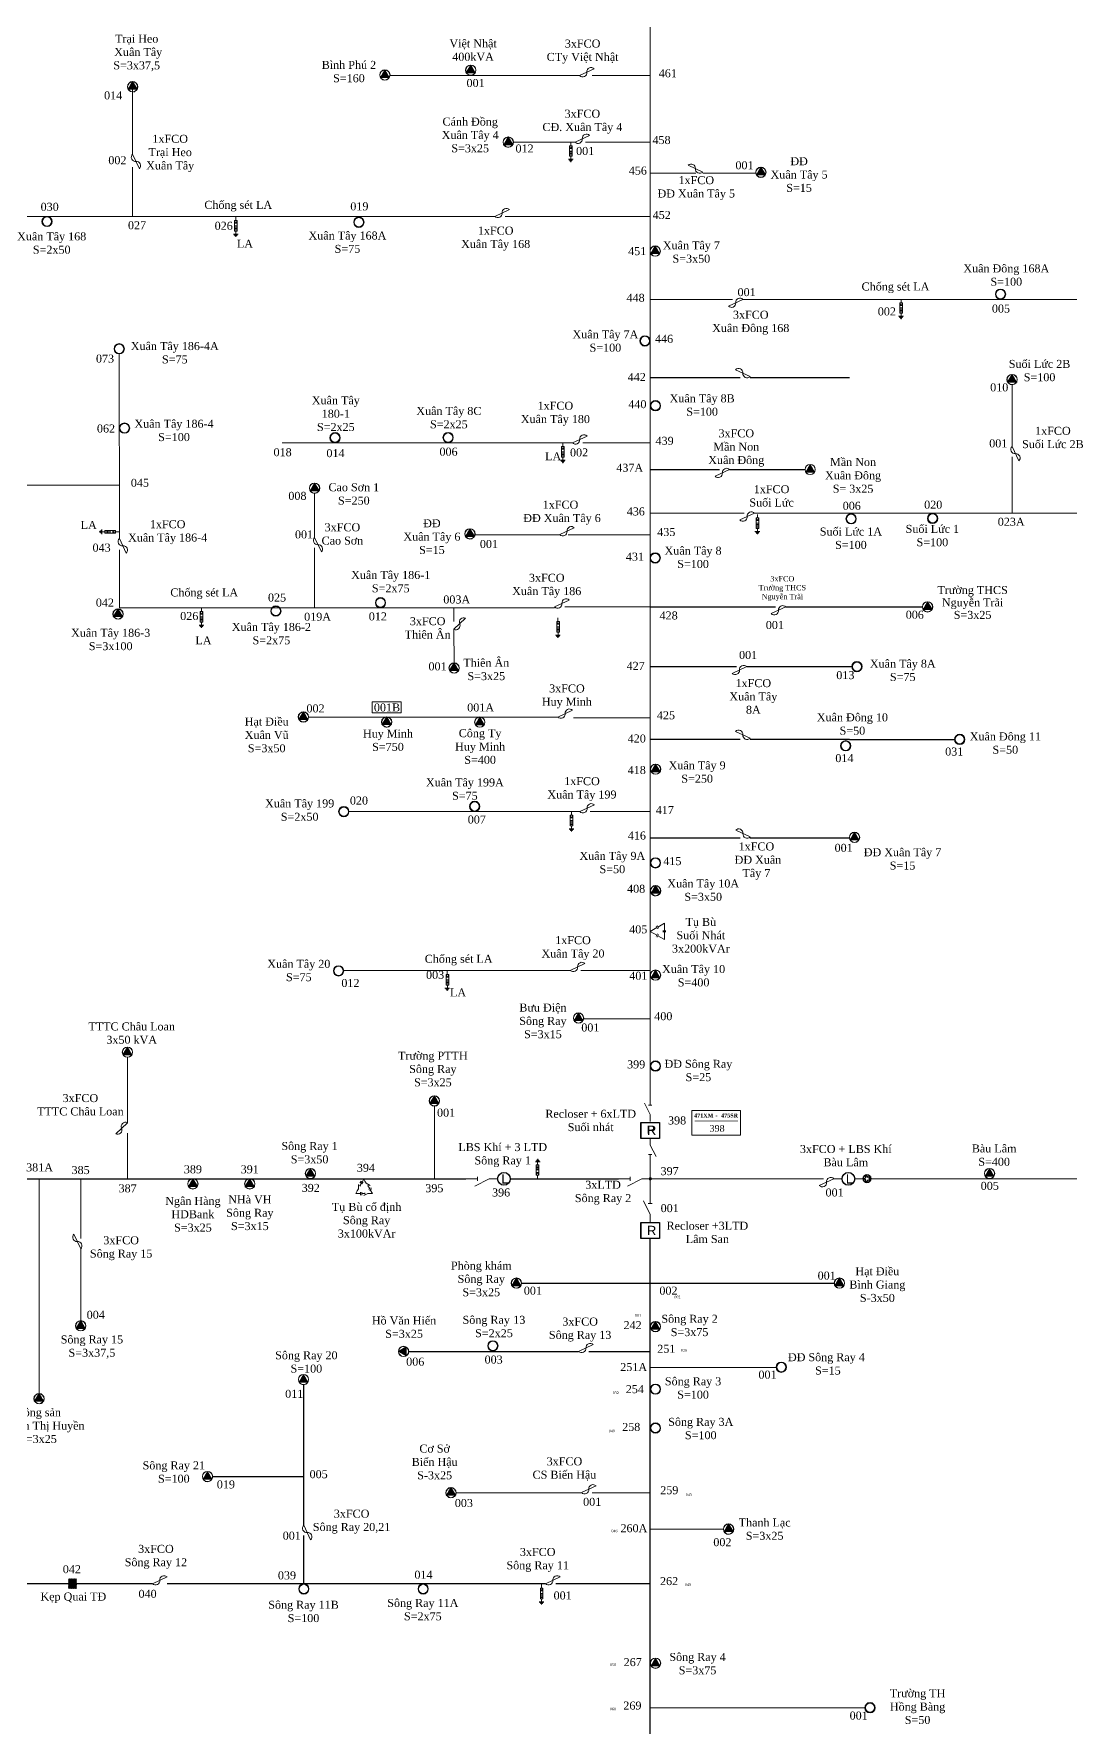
# Model space of a CAD drawing. Header units: inches. Extents: x 4393 to 9189, y -189 to 2360.
# Drawn here: x 8278.1 to 8375.3, y 613.2 to 771.9 of the extents above; entities that cross this region are included whole.
import ezdxf
from ezdxf.enums import TextEntityAlignment as Align

# ---------------------------------------------------------------- set-up
doc = ezdxf.new("R2010")
doc.units = ezdxf.units.IN
doc.header["$MEASUREMENT"] = 0
for name, color, linetype, lineweight in [('Day 22kV', 1, 'Continuous', 25), ('Khung', 7, 'Continuous', 20), ('TBA', 5, 'Continuous', 18), ('Text', 7, 'Continuous', 15), ('Thiet bi', 3, 'Continuous', 18)]:
    doc.layers.add(name, color=color, linetype=linetype, lineweight=lineweight)
doc.layers.add('TEXT477TANPHU', color=7, linetype='Continuous')
doc.styles.get("Standard").update_dxf_attribs({"font": 'arial.ttf'})
doc.styles.add('TimeNRoman', font='times.ttf')
doc.styles.add('TimeNRoman-B', font='timesbd.ttf')

# ---------------------------------------------------------------- blocks, each defined once
blk = doc.blocks.new('TBA 1P')
h = blk.add_hatch(color=4)
h.set_gradient(color1=(0, 0, 255), one_color=1, tint=1, name='SPHERICAL')
h.paths.add_polyline_path([(0.8, 0.8, 1), (-0.8, 0.8, 1)])
h.paths.add_polyline_path([(-0.77, 0.8, -1), (0.77, 0.8, -1)], flags=16)
at = {"color": 0}
for radius in [0.8, 0.769, 0.759, 0.759, 0.748, 0.737, 0.726, 0.715]:
    blk.add_circle((0, 0.8), radius, dxfattribs=at)
blk = doc.blocks.new('FCO')
at = {"color": 0}
blk.add_lwpolyline([(0, 0, 0.707499), (1.13, 0.53, -0.707499), (2.26, 1.05, -5.301682)], format="xyb", dxfattribs=at)
blk.add_lwpolyline([(0, 0), (2.26, 1.05)], dxfattribs=at)
blk = doc.blocks.new('TBA 3P')
h = blk.add_hatch(color=4)
h.set_gradient(color1=(0, 0, 255), one_color=1, tint=1, name='INVSPHERICAL')
h.paths.add_polyline_path([(-0.01, 1.58), (0, 1.6, 0.414214), (-0.8, 0.8, 0.131652), (-0.69, 0.4), (-0.68, 0.42, -0.12747), (-0.78, 0.8, -0.409402)])
h = blk.add_hatch(color=4)
h.set_gradient(color1=(0, 0, 255), one_color=1, tint=1, name='INVSPHERICAL')
h.paths.add_polyline_path([(0.8, 0.8, 1), (-0.8, 0.8, 1)])
h.paths.add_polyline_path([(-0.78, 0.8, -1), (0.78, 0.8, -1)], flags=16)
h = blk.add_hatch()
h.set_pattern_fill('AR-HBONE', color=4, scale=0.25, style=0)
h.paths.add_polyline_path([(0.69, 0.4), (0.67, 0.4, -0.566432), (-0.67, 0.4), (-0.69, 0.4, 0.57735)])
h = blk.add_hatch(color=4)
h.set_gradient(color1=(0, 0, 255), one_color=1, tint=1, name='SPHERICAL')
h.paths.add_polyline_path([(0, 1.6), (0.01, 1.58, -0.409402), (0.78, 0.8, -0.12747), (0.68, 0.42), (0.69, 0.4, 0.131652), (0.8, 0.8, 0.414214)])
at = {"color": 0}
blk.add_lwpolyline([(0, 1.6, 0, 1.39, 0), (0, 0.4, 0, 0, 0)], format="xyseb", dxfattribs=at)
blk.add_lwpolyline([(-0.69, 0.4), (0.69, 0.4), (0, 1.6)], close=True, dxfattribs=at)
for radius in [0.8, 0.778]:
    blk.add_circle((0, 0.8), radius, dxfattribs=at)
blk = doc.blocks.new('TU BU')
at = {"color": 0}
for points in [[(0.59, -1.02), (0, 0), (-0.59, -1.02)], [(-0.68, -1.18), (-1.27, -2.19), (-0.09, -2.19)], [(-0.48, -1.29), (-0.88, -1.06)], [(-0.39, -1.13), (-0.78, -0.9)], [(-0.09, -2.42), (-0.09, -1.96)], [(0.09, -2.19), (1.27, -2.19), (0.68, -1.18)], [(0.09, -2.42), (0.09, -1.96)], [(0.41, -1.13), (0.8, -0.9)], [(0.5, -1.29), (0.9, -1.06)]]:
    blk.add_lwpolyline(points, dxfattribs=at)
blk = doc.blocks.new('LA')
at = {"color": 0}
for p, q in [((0.33, -2.28), (0.53, -2.69)), ((0.33, -2.28), (0.74, -2.28)), ((0.33, -3.92), (0.33, -2.28)), ((0.52, -1.72), (0.52, -2.28)), ((0.53, -2.69), (0.74, -2.28)), ((0.74, -2.28), (0.74, -3.92)), ((0.88, -4.39), (0.14, -4.39)), ((0.22, -4.48), (0.8, -4.48)), ((0.3, -4.58), (0.72, -4.58)), ((0.33, -2.69), (0.74, -2.69)), ((0.33, -3.1), (0.74, -3.1)), ((0.33, -3.3), (0.74, -3.3)), ((0.33, -3.51), (0.74, -3.51)), ((0.33, -3.71), (0.74, -3.71)), ((0.74, -3.92), (0.33, -3.92)), ((0.38, -4.67), (0.64, -4.67)), ((0.46, -4.77), (0.56, -4.77)), ((0.53, -3.92), (0.53, -4.39))]:
    blk.add_line(p, q, dxfattribs=at)
blk = doc.blocks.new('ALTD')
at = {"color": 0}
for points in [[(3.38, 1.08), (1.27, 0), (0, 0)], [(2.99, 0.31), (2.99, -0.31)], [(2.99, 0), (4.73, 0)]]:
    blk.add_lwpolyline(points, dxfattribs=at)
blk = doc.blocks.new('tu bu ung dong')
for p, q in [((6281.75, 2707.62), (6280.69, 2706.94)), ((6286.94, 2703.5), (6288.39, 2702.74))]:
    blk.add_line(p, q)
at = {"color": 0}
for points in [[(6286.65, 2709.86), (6285.82, 2711.28)], [(6288.38, 2710.48), (6288.39, 2711.61), (6286.32, 2710.42)], [(6280.69, 2706.94), (6282.22, 2706.06)], [(6282.57, 2706.66), (6281.74, 2705.23)], [(6283.15, 2706.32), (6282.32, 2704.9)], [(6286.07, 2709.52), (6285.24, 2710.95)], [(6289.21, 2705.89), (6287.57, 2705.89)], [(6289.21, 2705.22), (6287.57, 2705.22)], [(6288.39, 2702.74), (6288.39, 2705.22)]]:
    blk.add_lwpolyline(points, dxfattribs=at)
at = {"layer": 'Thiet bi', "zscale": 3.6}
for p, rotation in [((6281.75, 2707.62), 32.47119229083351), ((6286.94, 2703.5), 152.4711922908307), ((6288.38, 2710.48), 270)]:
    blk.add_blockref('ALTD', p, dxfattribs=dict(at, rotation=rotation))
blk = doc.blocks.new('ngoi sao')
at = {"layer": 'Day 22kV', "color": 1}
for p, q in [((7789, 2470), (7803.5, 2474.7)), ((7803.5, 2465.3), (7789, 2470)), ((7803.5, 2474.7), (7803.5, 2490)), ((7803.5, 2490), (7812.5, 2477.6)), ((7803.5, 2450), (7803.5, 2465.3)), ((7812.5, 2462.4), (7803.5, 2450)), ((7812.5, 2477.6), (7827, 2482.3)), ((7827, 2457.7), (7812.5, 2462.4)), ((7827, 2482.3), (7818, 2470)), ((7818, 2470), (7827, 2457.7))]:
    blk.add_line(p, q, dxfattribs=at)
blk = doc.blocks.new('báo sự cố')
at = {"layer": 'Day 22kV', "color": 1, "xscale": 0.1313280000002237, "yscale": 0.1313280000002237, "zscale": 0.1313280000002237}
blk.add_blockref('ngoi sao', (6759.6, 2134.3, 3), dxfattribs=at)
at = {"layer": 'TBA', "xscale": 3.449999999999818, "yscale": 3.449999999999818, "zscale": 3.449999999999818, "rotation": 90}
blk.add_blockref('TBA 1P', (7788, 2458.8), dxfattribs=at)
blk = doc.blocks.new('Re')
at = {"layer": 'Day 22kV', "color": 0}
blk.add_lwpolyline([(1873.29, 178.55), (1883.26, 178.55), (1883.26, 170.06), (1873.29, 170.06)], close=True, dxfattribs=at)
at = {"layer": 'TEXT477TANPHU', "color": 7, "true_color": 0xffffff, "insert": (1876.47, 176.87), "char_height": 5, "attachment_point": 1}
blk.add_mtext_dynamic_manual_height_columns('R', width=1.1505, gutter_width=1, heights=[0], dxfattribs=at)
blk = doc.blocks.new('LBS khí')
blk.add_circle((1.09, -1.12), 3.4)
at = {"layer": 'TEXT477TANPHU', "color": 7, "true_color": 0xffffff, "insert": (-0.34, 1.36), "char_height": 5, "attachment_point": 1}
blk.add_mtext_dynamic_manual_height_columns('L', width=1.1505, gutter_width=1, heights=[0], dxfattribs=at)
blk = doc.blocks.new('398')
at = {"layer": 'Khung', "color": 2, "ltscale": 20, "const_width": 0.102}
blk.add_lwpolyline([(8.65, 2.67), (0.53, 2.67)], dxfattribs=at)
at = {"layer": 'Text', "color": 4}
blk.add_lwpolyline([(0, 4.66), (9.13, 4.66), (9.13, 0), (0, 0)], close=True, dxfattribs=at)
at = {"layer": 'Text', "color": 6, "ltscale": 1.5, "style": 'TimeNRoman-B'}
blk.add_text('471XM', height=0.75, dxfattribs=at).set_placement((2.24, 3.34), align=Align.CENTER)
at = {"layer": 'Text', "color": 1, "ltscale": 1.5, "style": 'TimeNRoman-B'}
blk.add_text('-', height=0.75, dxfattribs=at).set_placement((4.63, 3.34), align=Align.CENTER)
at = {"layer": 'Text', "color": 7, "ltscale": 1.5, "style": 'TimeNRoman-B'}
blk.add_text('475SR', height=0.75, dxfattribs=at).set_placement((7.08, 3.34), align=Align.CENTER)
at = {"layer": 'Text', "color": 3, "ltscale": 1.5, "style": 'TimeNRoman'}
blk.add_text('398', height=1.25, dxfattribs=at).set_placement((4.74, 0.68), align=Align.CENTER)

msp = doc.modelspace()

# ---------------------------------------------------------------- hatches: boundary and pattern name
at = {"layer": 'Text', "lineweight": 15}
h = msp.add_hatch(dxfattribs=at)
h.set_pattern_fill('ANSI38', color=4, scale=0.5, style=0)
h.set_pattern_definition([(45, (8138.42397, -261.16416), (-0.044194174, 0.044194174), []), (135, (8138.42397, -261.16416), (-0.1325825215, 0.044194174), [0.15625, -0.09375])])
h.paths.add_polyline_path([(8282.13, 627.14), (8281.4, 627.14), (8281.4, 626.23), (8282.13, 626.23)])

# ---------------------------------------------------------------- linework, layer by layer
at = {"color": 6, "lineweight": 15}
msp.add_line((8353.16, 664.62), (8353.92, 664.62), dxfattribs=at)
at = {"lineweight": 15}
for p, q in [((8335.96, 620.06), (8335.96, 620.06)), ((8335.94, 615.91), (8335.94, 615.91))]:
    msp.add_line(p, q, dxfattribs=at)
msp.add_circle((8354.52, 664.62), 0.594, dxfattribs=at)
at = {"layer": 'Day 22kV', "lineweight": 15}
for p, q in [((8329.36, 768.02), (8311.54, 768.02)), ((8335.92, 768.02), (8330.5, 768.02)), ((8335.92, 768.02), (8335.92, 765.17)), ((8287.4, 760.65), (8287.4, 766.72)), ((8287.4, 754.81), (8287.4, 759.41))]:
    msp.add_line(p, q, dxfattribs=at)
at = {"layer": 'Day 22kV', "color": 6, "lineweight": 15}
for p, q in [((8355.9, 664.62, 0.42), (8355.11, 664.62, 0.42)), ((8335.94, 631.8), (8342.8, 631.8))]:
    msp.add_line(p, q, dxfattribs=at)
at = {"layer": 'Day 22kV', "lineweight": 15}
for points in [[(8335.93, 788.16), (8335.92, 760.04)], [(8335.92, 765.17), (8335.93, 672.39)], [(8328.88, 761.77), (8323.11, 761.77)], [(8329.85, 761.77), (8335.91, 761.77)], [(8340.2, 758.86), (8335.92, 758.86)], [(8345.84, 758.86), (8340.85, 758.86)], [(8321.36, 754.81), (8270.7, 754.81), (8270.7, 754.81)], [(8322.33, 754.81), (8335.92, 754.81)], [(8335.92, 747.04), (8343.66, 747.04)], [(8344.63, 747.04), (8414.17, 747.04)], [(8286.16, 724.62), (8286.14, 741.92)], [(8369.86, 733.26), (8369.86, 739.04)], [(8328.64, 733.59), (8301.41, 733.59)], [(8329.6, 733.59), (8335.92, 733.59)], [(8369.86, 727), (8369.86, 732.29)], [(8286.16, 729.64), (8275.24, 729.64)], [(8304.46, 724.73), (8304.46, 728.86)], [(8335.94, 727), (8344.73, 727)], [(8345.7, 727), (8385.85, 727)], [(8326.97, 718.13), (8286.16, 718.13), (8286.16, 723.57)], [(8304.46, 718.13), (8304.46, 723.76)], [(8319.5, 724.98), (8327.41, 724.98)], [(8328.25, 724.98), (8335.92, 724.98)], [(8317.53, 718.13), (8317.53, 716.86)], [(8327.93, 718.22), (8335.92, 718.22)], [(8317.53, 716.13), (8317.54, 712.97)], [(8303.89, 707.9), (8327.27, 707.9)], [(8328.75, 707.81), (8335.93, 707.81)], [(8307.69, 699.03), (8329.33, 699.03)], [(8330.29, 699.03), (8335.94, 699.03)], [(8307.22, 684.16), (8328.44, 684.16)], [(8329.41, 684.16), (8335.93, 684.16)], [(8329.68, 679.61), (8335.93, 679.61)]]:
    msp.add_lwpolyline(points, dxfattribs=at)
at = {"layer": 'Day 22kV', "lineweight": 30}
for points in [[(8344.36, 739.69), (8335.93, 739.69)], [(8354.61, 739.69), (8345.3, 739.69)], [(8335.92, 731.09), (8342.42, 731.09)], [(8343.38, 731.09), (8350.44, 731.09)], [(8335.92, 718.22), (8347.68, 718.22)], [(8348.64, 718.22), (8361.46, 718.22)], [(8335.93, 712.62), (8344.02, 712.62)], [(8344.98, 712.62), (8354.84, 712.62)], [(8344.36, 705.8), (8335.93, 705.8)], [(8354.61, 705.8), (8345.3, 705.8)], [(8354.61, 705.8), (8364.47, 705.8)], [(8344.36, 696.54), (8335.93, 696.54)], [(8354.61, 696.54), (8345.31, 696.54)]]:
    msp.add_lwpolyline(points, dxfattribs=at)
at = {"layer": 'Day 22kV', "color": 6, "lineweight": 15}
for points in [[(8286.91, 669.88), (8286.91, 676.01)], [(8315.69, 664.63), (8315.69, 671.44)], [(8286.91, 664.63), (8286.91, 668.91)], [(8335.94, 666.03), (8335.94, 662.86)], [(8278.62, 664.63), (8278.62, 644.51)], [(8282.53, 664.63), (8282.53, 659.03)], [(8335.94, 664.63), (8352.18, 664.63)], [(8356.66, 664.63), (8550.43, 664.63)], [(8282.53, 658.07), (8282.53, 651.34)], [(8335.92, 646.94), (8347.69, 646.94)], [(8317.74, 635.21), (8329.44, 635.21)], [(8330.49, 635.21), (8335.94, 635.21)], [(8335.94, 615.06), (8356.06, 615.06)]]:
    msp.add_lwpolyline(points, dxfattribs=at)
at = {"layer": 'Day 22kV', "color": 0, "lineweight": 15}
for points in [[(8335.07, 669.9), (8336.81, 669.9), (8336.81, 668.41), (8335.07, 668.41)], [(8335.07, 660.52), (8336.81, 660.52), (8336.81, 659.03), (8335.07, 659.03)]]:
    msp.add_lwpolyline(points, close=True, dxfattribs=at)
at = {"layer": 'Day 22kV', "color": 6, "lineweight": 30}
for points in [[(8182.6, 664.63), (8268.76, 664.63), (8318.64, 664.62)], [(8322.8, 664.63), (8332.96, 664.63)], [(8335.94, 554.47), (8335.94, 659.03)], [(8323.87, 654.86), (8353.19, 654.86)], [(8313.29, 648.45), (8329.22, 648.45)], [(8330.19, 648.45), (8335.96, 648.45)], [(8303.45, 632.16), (8303.45, 645.37)], [(8294.91, 636.72), (8303.45, 636.72)], [(8303.45, 626.68), (8303.45, 631.2)], [(8289.26, 626.68), (8242.03, 626.68)], [(8326.12, 626.68), (8290.63, 626.68)], [(8335.94, 626.68), (8327.09, 626.68)]]:
    msp.add_lwpolyline(points, dxfattribs=at)
at = {"layer": 'Day 22kV', "color": 6, "lineweight": 15}
msp.add_circle((8335.94, 664.63), 0.117, dxfattribs=at)
at = {"layer": 'Text', "color": 4, "lineweight": 15}
msp.add_lwpolyline([(8309.87, 709.31), (8312.59, 709.31), (8312.59, 708.28), (8309.87, 708.28)], close=True, dxfattribs=at)

# ---------------------------------------------------------------- block references
at = {"color": 0, "lineweight": 15, "xscale": 0.1750000000001819, "yscale": 0.1750000000001819, "zscale": 0.175}
for p in [(8322.02, 664.82), (8354.33, 664.82)]:
    msp.add_blockref('LBS khí', p, dxfattribs=at)
at = {"layer": 'Day 22kV', "color": 0, "lineweight": 15, "xscale": 0.1750000000001819, "yscale": 0.1750000000001819, "zscale": 0.175}
for p in [(8007.24, 638.65), (8007.24, 629.27)]:
    msp.add_blockref('Re', p, dxfattribs=at)
at = {"layer": 'Day 22kV', "color": 6, "lineweight": 15, "xscale": 0.1400000000002965, "yscale": 0.1399999999998727, "zscale": 0.1400000000000094, "rotation": 75.06858282183848}
msp.add_blockref('báo sự cố', (8408.03, -477.19), dxfattribs=at)
at = {"layer": 'TBA', "lineweight": 15, "yscale": 0.6037500000002183, "zscale": 0.6037500000001272}
for name, p, xscale in [('TBA 3P', (8311.05, 767.58), 0.6037500000002183), ('TBA 3P', (8319.1, 768.03), 0.6037500000002183), ('TBA 3P', (8287.4, 766.48), 0.6037500000002183), ('TBA 3P', (8322.62, 761.29), 0.6037500000002183), ('TBA 3P', (8346.31, 758.46), -0.6037500000002183), ('TBA 1P', (8279.37, 753.85), 0.6037500000002183), ('TBA 1P', (8308.61, 753.78), 0.6037500000002183), ('TBA 3P', (8336.4, 751.08), 0.6037500000002183), ('TBA 1P', (8368.78, 747.04), 0.6037500000002183), ('TBA 1P', (8286.14, 741.92), 0.6037500000002183), ('TBA 1P', (8335.44, 742.66), 0.6037500000002183), ('TBA 3P', (8369.86, 739.04), 0.6037500000002183), ('TBA 1P', (8336.42, 736.59), 0.6037500000002183), ('TBA 1P', (8286.64, 734.49), 0.6037500000002183), ('TBA 1P', (8306.38, 733.59), 0.6037500000002183), ('TBA 1P', (8316.98, 733.6), 0.6037500000002183), ('TBA 3P', (8350.93, 730.61), 0.6037500000002183), ('TBA 3P', (8304.46, 728.86), 0.6037500000002183), ('TBA 1P', (8354.77, 725.99), 0.6037500000002183), ('TBA 1P', (8362.41, 726.03), 0.6037500000002183), ('TBA 3P', (8319.03, 724.58), 0.6037500000002183), ('TBA 1P', (8336.4, 722.32), 0.6037500000002183), ('TBA 1P', (8310.64, 718.13), 0.6037500000002183), ('TBA 3P', (8361.94, 717.74), 0.6037500000002183), ('TBA 3P', (8286.03, 717.07), 0.6037500000002183), ('TBA 1P', (8300.83, 717.35), 0.6037500000002183), ('TBA 3P', (8317.54, 712.01), 0.6037500000002183), ('TBA 1P', (8355.32, 712.14), 0.6037500000002183), ('TBA 3P', (8303.41, 707.42), 0.6037500000002183), ('TBA 3P', (8311.22, 706.95), 0.6037500000002183), ('TBA 3P', (8319.95, 706.94), 0.6037500000002183), ('TBA 1P', (8364.95, 705.32), 0.6037500000002183), ('TBA 1P', (8354.26, 704.72), 0.6037500000002183), ('TBA 3P', (8336.44, 702.53), 0.6037500000002183), ('TBA 1P', (8319.47, 699.04), 0.6037500000002183), ('TBA 1P', (8307.2, 698.55), 0.6037500000002183), ('TBA 3P', (8355.09, 696.14), -0.6037500000002183), ('TBA 1P', (8336.42, 693.75), 0.6037500000002183), ('TBA 3P', (8336.44, 691.14), 0.6037500000002183), ('TBA 1P', (8306.71, 683.63), 0.6037500000002183), ('TBA 3P', (8336.43, 683.23), 0.6037500000002183), ('TBA 3P', (8329.21, 679.21), 0.6037500000002183), ('TBA 3P', (8286.91, 676.01), 0.6037500000002183), ('TBA 1P', (8336.42, 674.71), 0.6037500000002183), ('TBA 3P', (8315.69, 671.44), 0.6037500000002183), ('TBA 3P', (8293.05, 663.67), 0.6037500000002183), ('TBA 3P', (8298.38, 663.67), 0.6037500000002183), ('TBA 3P', (8304.07, 664.63), 0.6037500000002183), ('TBA 3P', (8367.75, 664.63), 0.6037500000002183), ('TBA 3P', (8323.38, 654.37), 0.6037500000002183), ('TBA 3P', (8353.67, 654.37), 0.6037500000002183), ('TBA 3P', (8282.53, 650.37), 0.6037500000002183), ('TBA 3P', (8336.42, 650.29), 0.6037500000002183), ('TBA 1P', (8321.18, 648.49), 0.6037500000002183), ('TBA 1P', (8348.22, 646.49), 0.6037500000002183), ('TBA 3P', (8303.42, 645.33), 0.6037500000002183), ('TBA 3P', (8278.62, 643.54), 0.6037500000002183), ('TBA 1P', (8336.42, 644.43), 0.6037500000002183), ('TBA 1P', (8336.42, 640.79), 0.6037500000002183), ('TBA 3P', (8294.42, 636.24), 0.6037500000002183), ('TBA 3P', (8317.25, 634.73), 0.6037500000002183), ('TBA 3P', (8343.28, 631.32), 0.6037500000002183), ('TBA 1P', (8303.45, 625.71), 0.6037500000002183), ('TBA 1P', (8314.64, 625.71), 0.6037500000002183), ('TBA 3P', (8336.43, 618.75), 0.6037500000002183), ('TBA 1P', (8356.54, 614.58), 0.6037500000002183)]:
    msp.add_blockref(name, p, dxfattribs=dict(at, xscale=xscale))
at = {"layer": 'TBA', "lineweight": 15, "xscale": 0.6037500000002183, "yscale": 0.6037500000002183, "zscale": 0.6037500000001272, "rotation": 90}
msp.add_blockref('TBA 3P', (8313.29, 648.45), dxfattribs=at)
at = {"layer": 'Text', "color": 4, "lineweight": 15, "xscale": 0.5, "yscale": 0.5, "zscale": 0.5}
msp.add_blockref('398', (8339.83, 668.7), dxfattribs=at)
at = {"layer": 'Thiet bi', "lineweight": 15, "yscale": 0.6037500000002183, "zscale": 0.6037500000001272}
for name, p, xscale in [('FCO', (8329.31, 768.01), 0.6037500000002183), ('LA', (8328.17, 762.81), 0.6037500000002183), ('FCO', (8328.88, 761.77), 0.6037500000002183), ('FCO', (8340.85, 758.97), -0.6037500000002183), ('FCO', (8321.36, 754.81), 0.6037500000002183), ('LA', (8296.76, 755.8), 0.6037500000002183), ('LA', (8359.14, 748.1), 0.6037500000002183), ('FCO', (8345.3, 739.81), -0.6037500000002183), ('FCO', (8328.64, 733.59), 0.6037500000002183), ('LA', (8345.67, 727.93), 0.6037500000002183), ('FCO', (8327.45, 724.99), 0.6037500000002183), ('FCO', (8326.97, 718.22), 0.6037500000002183), ('LA', (8293.54, 719.16), 0.6037500000002183), ('LA', (8326.97, 718.22), 0.6037500000002183), ('FCO', (8327.27, 707.9), 0.6037500000002183), ('FCO', (8345.3, 705.92), -0.6037500000002183), ('FCO', (8329.33, 699.03), 0.6037500000002183), ('LA', (8328.24, 700.07), 0.6037500000002183), ('FCO', (8345.31, 696.66), -0.6037500000002183), ('LA', (8316.59, 685.15), 0.6037500000002183), ('FCO', (8328.44, 684.16), 0.6037500000002183), ('FCO', (8329.22, 648.45), 0.6037500000002183), ('FCO', (8289.26, 626.68), 0.6037500000002183), ('FCO', (8326.12, 626.68), 0.6037500000002183), ('LA', (8325.43, 627.64), 0.6037500000002183)]:
    msp.add_blockref(name, p, dxfattribs=dict(at, xscale=xscale))
at = {"layer": 'Thiet bi', "lineweight": 15}
for name, p, xscale, yscale, zscale, rotation in [('FCO', (8287.39, 760.64), 0.6037499999998359, 0.6037499999997635, 0.6037500000001107, 270.3600174982061), ('FCO', (8344.63, 747.04), 0.6037500000002183, 0.6037500000002183, 0.6037500000001272, 180), ('LA', (8327.4, 734.61), 0.6037500000006103, 0.6037500000002183, 0.6037500000001272, 0.6136724972225946), ('FCO', (8369.86, 733.26), 0.6037500000002183, 0.6037500000002183, 0.6037500000001272, 270), ('FCO', (8343.38, 731.09), 0.6037500000002183, 0.6037500000002183, 0.6037500000001272, 180), ('FCO', (8345.7, 727), 0.6037500000002183, 0.6037500000002183, 0.6037500000001272, 180), ('LA', (8287.17, 725.57), 0.6037500000002183, 0.6037500000002183, 0.6037500000001272, 270), ('FCO', (8286.16, 724.62), 0.6037500000002183, 0.6037500000002183, 0.6037500000001272, 270), ('FCO', (8304.46, 724.73), 0.6037500000002183, 0.6037500000002183, 0.6037500000001272, 270), ('FCO', (8317.52, 716.12), 0.60375000000069, 0.6037500000002183, 0.6037500000003446, 18.28969884116059), ('FCO', (8348.64, 718.22), 0.6037500000002183, 0.6037500000002183, 0.6037500000001272, 180), ('FCO', (8344.98, 712.62), 0.6037500000002183, 0.6037500000002183, 0.6037500000001272, 180), ('TU BU', (8335.94, 687.81), 0.6037500000002183, 0.6037500000002183, 0.6037500000001272, 90), ('ALTD', (8335.94, 670.01), 0.5031250000001819, 0.5031250000001819, 0.5031249999999999, 90), ('FCO', (8286.91, 669.88), 0.603749999999541, 0.6037500000002183, 0.6037499999998426, 198.2896988411057), ('ALTD', (8335.94, 668.41), 0.5031250000001819, 0.5031250000001819, 0.5031249999999999, 270), ('LA', (8325.69, 663.58), 0.6037499999993088, 0.6037499999997635, 0.6037499999999999, 180), ('ALTD', (8321.62, 664.62), 0.6300000000001091, 0.6300000000001091, 0.6300000000000636, 180), ('ALTD', (8335.94, 664.63), 0.6300000000001091, 0.6300000000001091, 0.6300000000000636, 180), ('ALTD', (8335.94, 660.52), 0.6037500000002183, 0.6037500000002183, 0.6037500000001272, 90), ('FCO', (8353.15, 664.63), 0.6037500000002183, 0.6037500000002183, 0.6037500000001272, 180), ('FCO', (8282.53, 658.07), 0.6037500000002183, 0.6037500000002183, 0.6037500000001272, 90), ('FCO', (8330.85, 635.85), 0.6037500000002183, 0.6037500000002183, 0.6037500000001272, 180), ('FCO', (8303.45, 632.16), 0.6037500000002183, 0.6037500000002183, 0.6037500000001272, 270)]:
    msp.add_blockref(name, p, dxfattribs=dict(at, xscale=xscale, yscale=yscale, zscale=zscale, rotation=rotation))
at = {"layer": 'Thiet bi', "color": 3, "lineweight": 15, "xscale": 0.1750000000001819, "yscale": 0.1750000000001819, "zscale": 0.175, "rotation": 270}
msp.add_blockref('tu bu ung dong', (7835.35, 1763.71), dxfattribs=at)

# ---------------------------------------------------------------- texts
at = {"layer": 'Text', "color": 7, "lineweight": 15, "ltscale": 1.5, "style": 'TimeNRoman'}
for s, height, p in [('461', 0.75, (8337.58, 767.85)), ('014', 0.75, (8285.57, 765.78)), ('001', 0.75, (8319.56, 766.94)), ('458', 0.75, (8336.99, 761.59)), ('002', 0.75, (8285.97, 759.7)), ('012', 0.75, (8324.15, 760.8)), ('001', 0.75, (8329.83, 760.57)), ('456', 0.75, (8334.77, 758.73)), ('001', 0.75, (8344.77, 759.23)), ('030', 0.75, (8279.62, 755.34)), ('019', 0.75, (8308.66, 755.38)), ('452', 0.75, (8337.01, 754.57)), ('027', 0.75, (8287.81, 753.61)), ('026', 0.75, (8295.94, 753.56)), ('LA', 0.75, (8297.93, 751.87)), ('451', 0.75, (8334.71, 751.18)), ('448', 0.75, (8334.56, 746.81)), ('001', 0.75, (8344.97, 747.34)), ('002', 0.75, (8358.12, 745.53)), ('005', 0.75, (8368.82, 745.8)), ('446', 0.75, (8337.23, 742.97)), ('073', 0.75, (8284.81, 741.11)), ('442', 0.75, (8334.67, 739.39)), ('010', 0.75, (8368.66, 738.42)), ('440', 0.75, (8334.73, 736.84)), ('062', 0.75, (8284.9, 734.56)), ('018', 0.75, (8301.46, 732.34)), ('006', 0.75, (8317.02, 732.39)), ('439', 0.75, (8337.28, 733.41)), ('001', 0.75, (8368.57, 733.17)), ('014', 0.75, (8306.42, 732.25)), ('LA', 0.75, (8326.83, 731.96)), ('437A', 0.75, (8334.01, 730.88)), ('045', 0.75, (8288.08, 729.47)), ('008', 0.75, (8302.85, 728.25)), ('436', 0.75, (8334.58, 726.79)), ('006', 0.75, (8354.83, 727.32)), ('020', 0.75, (8362.47, 727.42)), ('LA', 0.75, (8283.28, 725.52)), ('001', 0.75, (8303.47, 724.64)), ('435', 0.75, (8337.44, 724.86)), ('023A', 0.75, (8369.78, 725.82)), ('043', 0.75, (8284.49, 723.4)), ('001', 0.75, (8320.81, 723.74)), ('042', 0.75, (8284.8, 718.25)), ('025', 0.75, (8300.94, 718.72)), ('003A', 0.75, (8317.79, 718.54)), ('026', 0.75, (8292.71, 716.99)), ('019A', 0.75, (8304.74, 716.92)), ('012', 0.75, (8310.39, 716.95)), ('428', 0.75, (8337.66, 717.04)), ('006', 0.75, (8360.74, 717.11)), ('001', 0.75, (8347.62, 716.15)), ('LA', 0.75, (8294.04, 714.71)), ('001', 0.75, (8345.11, 713.34)), ('001', 0.75, (8315.99, 712.27)), ('427', 0.75, (8334.57, 712.32)), ('013', 0.75, (8354.23, 711.45)), ('002', 0.75, (8304.55, 708.33)), ('001A', 0.75, (8320.03, 708.42)), ('425', 0.75, (8337.41, 707.69)), ('420', 0.75, (8334.67, 705.51)), ('031', 0.75, (8364.44, 704.29)), ('418', 0.75, (8334.67, 702.56)), ('014', 0.75, (8354.14, 703.67)), ('020', 0.75, (8308.62, 699.7)), ('007', 0.75, (8319.67, 697.92)), ('417', 0.75, (8337.3, 698.81)), ('416', 0.75, (8334.68, 696.42)), ('001', 0.75, (8354.07, 695.27)), ('415', 0.75, (8338.01, 694.02)), ('408', 0.75, (8334.61, 691.43)), ('405', 0.75, (8334.81, 687.63)), ('003', 0.75, (8315.76, 683.36)), ('401', 0.75, (8334.82, 683.28)), ('012', 0.75, (8307.82, 682.6)), ('LA', 0.75, (8317.91, 681.71)), ('001', 0.75, (8330.32, 678.43)), ('400', 0.75, (8337.16, 679.49)), ('399', 0.75, (8334.61, 674.97)), ('001', 0.75, (8316.79, 670.45)), ('398', 0.75, (8338.45, 669.72)), ('381A', 0.75, (8278.67, 665.32)), ('385', 0.75, (8282.52, 665.07)), ('389', 0.75, (8293.05, 665.14)), ('391', 0.75, (8298.38, 665.14)), ('394', 0.75, (8309.27, 665.28)), ('397', 0.75, (8337.75, 664.97)), ('387', 0.75, (8286.93, 663.36)), ('392', 0.75, (8304.1, 663.4)), ('395', 0.75, (8315.69, 663.37)), ('396', 0.75, (8321.95, 662.97)), ('001', 0.75, (8353.22, 662.97)), ('005', 0.75, (8367.77, 663.59)), ('001', 0.75, (8337.76, 661.5)), ('001', 0.75, (8352.48, 655.18)), ('001', 0.75, (8324.93, 653.77)), ('004', 0.75, (8283.94, 651.51)), ('002', 0.25, (8338.48, 653.42)), ('011', 0.25, (8334.78, 651.7)), ('006', 0.75, (8313.9, 647.12)), ('003', 0.75, (8321.25, 647.31)), ('026', 0.25, (8339.1, 648.42)), ('001', 0.75, (8346.93, 645.9)), ('011', 0.75, (8302.55, 644.1)), ('032', 0.25, (8332.7, 644.45)), ('040', 0.25, (8332.33, 640.88)), ('019', 0.75, (8296.14, 635.61)), ('005', 0.75, (8304.84, 636.57)), ('001', 0.75, (8330.49, 633.98)), ('043', 0.25, (8339.55, 634.89)), ('003', 0.75, (8318.46, 633.87)), ('001', 0.75, (8302.32, 630.81)), ('046', 0.25, (8332.58, 631.51)), ('002', 0.75, (8342.7, 630.2)), ('042', 0.75, (8281.7, 627.67)), ('039', 0.75, (8301.87, 627.09)), ('014', 0.75, (8314.67, 627.15)), ('040', 0.75, (8288.8, 625.36)), ('001', 0.75, (8327.72, 625.21)), ('049', 0.25, (8339.47, 626.48)), ('058', 0.25, (8332.45, 618.96)), ('060', 0.25, (8332.44, 614.81)), ('001', 0.75, (8355.48, 613.95))]:
    msp.add_text(s, height=height, dxfattribs=at).set_placement(p, align=Align.CENTER)
at = {"layer": 'Text', "color": 3, "lineweight": 15, "ltscale": 1.5, "style": 'TimeNRoman'}
for s, p in [('002', (8329.26, 732.32)), ('431', (8334.5, 722.55)), ('001B', (8311.25, 708.42)), ('002', (8337.64, 653.77)), ('242', (8334.28, 650.54)), ('251', (8337.44, 648.32)), ('251A', (8334.38, 646.61)), ('254', (8334.49, 644.54)), ('258', (8334.15, 641)), ('259', (8337.72, 635.07)), ('260A', (8334.4, 631.51)), ('262', (8337.7, 626.55)), ('267', (8334.29, 618.96)), ('269', (8334.26, 614.89))]:
    msp.add_text(s, height=0.75, dxfattribs=at).set_placement(p, align=Align.CENTER)
at = {"layer": 'Text', "color": 7, "lineweight": 15, "ltscale": 1.5, "attachment_point": 5}
for s, insert, char_height, width, style in [('Trại Heo\\P Xuân Tây\\PS=3x37,5', (8287.78, 770.13), 0.75, 8.5, 'TimeNRoman'), ('Việt Nhật\\P400kVA', (8319.32, 770.39), 0.75, 7.5, 'TimeNRoman'), ('3xFCO\\PCTy Việt Nhật', (8329.59, 770.26), 0.75, 7.5, 'TimeNRoman'), ('Bình Phú 2 \\PS=160', (8307.68, 768.38), 0.75, 7.5, 'TimeNRoman'), ('3xFCO\\PC{\\fTimes New Roman|b0|i0|c238|p18;Đ}. Xuân Tây 4', (8329.57, 763.69), 0.75, 8.5, 'TimeNRoman'), ('Cánh {\\fTimes New Roman|b0|i0|c238|p18;Đ}ồng\\PXuân Tây 4\\PS=3x25', (8319.05, 762.44), 0.75, 8.5, 'TimeNRoman'), ('1xFCO\\PTrại Heo \\PXuân Tây', (8290.92, 760.71), 0.75, 8.5, 'TimeNRoman'), ('1xFCO\\PĐĐ Xuân Tây 5', (8340.25, 757.46), 0.75, 8.5, 'TimeNRoman'), ('Chống sét LA', (8297.3, 755.77), 0.75, 12.1934, 'TimeNRoman'), ('1xFCO\\PXuân Tây 168', (8321.44, 752.73), 0.75, 8.5, 'TimeNRoman'), ('Xuân Tây 168\\PS=2x50', (8279.81, 752.31), 0.75, 8.5, 'TimeNRoman'), ('Xuân Tây 168A\\PS=75', (8307.54, 752.39), 0.75, 8.9199, 'TimeNRoman'), ('Xuân Tây 7\\PS=3x50', (8339.79, 751.47), 0.75, 6.3015, 'TimeNRoman'), ('Xuân {\\fTimes New Roman|b0|i0|c238|p34;Đ}ông 168A\\PS=100', (8369.32, 749.31), 0.75, 10.3559, 'TimeNRoman'), ('Chống sét LA', (8358.93, 748.12), 0.75, 6.8946, 'TimeNRoman'), ('3xFCO\\PXuân {\\fTimes New Roman|b0|i0|c238|p18;Đ}ông 168', (8345.36, 744.85), 0.75, 8.5, 'TimeNRoman'), ('Xuân Tây 186-4A\\PS=75', (8291.35, 742.03), 0.75, 8.5, 'TimeNRoman'), ('Xuân Tây 7A\\PS=100', (8331.73, 743.13), 0.75, 6.3015, 'TimeNRoman'), ('Xuân Tây 180-1\\PS=2x25', (8306.45, 736.32), 0.75, 6.3015, 'TimeNRoman'), ('Xuân Tây 8B\\PS=100', (8340.8, 737.13), 0.75, 6.3015, 'TimeNRoman'), ('Xuân Tây 8C\\PS=2x25', (8317.05, 735.95), 0.75, 6.3015, 'TimeNRoman'), ('1xFCO\\PXuân Tây 180', (8327.04, 736.32), 0.75, 6.4006, 'TimeNRoman'), ('Xuân Tây 186-4\\PS=100', (8291.28, 734.75), 0.75, 8.5, 'TimeNRoman'), ('3xFCO\\PMần Non \\PXuân Đông', (8344, 733.11), 0.75, 10.7463, 'TimeNRoman'), ('1xFCO\\PSuối Lức 2B', (8373.69, 734.09), 0.75, 7.8263, 'TimeNRoman'), ('Mần Non \\PXuân Đông\\PS= 3x25', (8354.95, 730.54), 0.75, 6.3015, 'TimeNRoman'), ('1xFCO\\PSuối Lức', (8347.31, 728.62), 0.75, 4.8697, 'TimeNRoman'), ('1xFCO\\P ĐĐ Xuân Tây 6', (8327.52, 727.05), 0.75, 9.305, 'TimeNRoman'), ('1xFCO\\PXuân Tây 186-4', (8290.68, 725.22), 0.75, 8.5, 'TimeNRoman'), ('3xFCO\\PCao Sơn', (8307.07, 725.05), 0.75, 4.9412, 'TimeNRoman'), ('Suối Lức 1A\\PS=100', (8354.75, 724.65), 0.75, 6.3015, 'TimeNRoman'), ('{\\fTimes New Roman|b0|i0|c0|p18;Suối Lức} 1\\PS=100', (8362.39, 724.9), 0.75, 6.3015, 'TimeNRoman'), ('Xuân Tây 8\\PS=100', (8339.95, 722.86), 0.75, 6.3015, 'TimeNRoman'), ('Xuân Tây 186-1\\PS=2x75', (8311.6, 720.58), 0.75, 8.5, 'TimeNRoman'), ('3xFCO\\PXuân Tây 186', (8326.23, 720.2), 0.75, 8.5, 'TimeNRoman'), ('3xFCO\\PTr{\\fTimes New Roman|b0|i0|c163|p18;ư}ờng THCS\\PNguyễn Trãi', (8348.32, 719.94), 0.5, 8.6241, 'TimeNRoman'), ('Chống sét LA', (8294.11, 719.45), 0.75, 6.8946, 'TimeNRoman'), ('3xFCO\\PThiên Ân', (8315.06, 716.25), 0.75, 6.3015, 'TimeNRoman'), ('Xuân Tây 186-3\\PS=3x100', (8285.34, 715.16), 0.75, 8.5, 'TimeNRoman'), ('Xuân Tây 186-2\\PS=2x75', (8300.41, 715.71), 0.75, 8.5, 'TimeNRoman'), ('3xFCO\\PHuy Minh', (8328.12, 709.83), 0.75, 9.3302, 'TimeNRoman'), ('1xFCO\\PXuân Tây 8A', (8345.6, 709.82), 0.75, 4.8697, 'TimeNRoman'), ('Hạt {\\fTimes New Roman|b0|i0|c238|p18;Đ}iều\\PXuân Vũ\\PS=3x50', (8299.97, 706.22), 0.75, 6.3015, 'TimeNRoman'), ('{\\C3;Xuân Đông 10\\PS=50}', (8354.89, 707.24), 0.75, 10.7526, 'TimeNRoman'), ('Công Ty\\PHuy Minh\\PS=400', (8319.98, 705.13), 0.75, 6.3015, 'TimeNRoman'), ('{\\C3;Xuân Đông 11\\PS=50}', (8369.23, 705.45), 0.75, 6.3015, 'TimeNRoman'), ('Xuân Tây 199A\\PS=75', (8318.55, 701.14), 0.75, 9.3011, 'TimeNRoman'), ('1xFCO\\PXuân Tây 199', (8329.53, 701.14), 0.75, 6.4006, 'TimeNRoman'), ('Xuân Tây 199\\PS=2x50', (8303.06, 699.17), 0.75, 6.4006, 'TimeNRoman'), ('Xuân Tây 9A\\PS=50', (8332.38, 694.26), 0.75, 6.3015, 'TimeNRoman'), ('1xFCO\\P ĐĐ Xuân Tây 7', (8345.89, 694.4), 0.75, 6.3015, 'TimeNRoman'), ('Xuân Tây 10A\\PS=3x50', (8340.9, 691.67), 0.75, 8.6147, 'TimeNRoman'), ('Tụ Bù \\PSuối Nhát\\P3x200kVAr', (8340.68, 687.44), 0.75, 6.3015, 'TimeNRoman'), ('1xFCO\\PXuân Tây 20', (8328.69, 686.24), 0.75, 6.4006, 'TimeNRoman'), ('Chống sét LA', (8317.97, 685.12), 0.75, 6.8946, 'TimeNRoman'), ('Xuân Tây 20\\PS=75', (8302.98, 684.14), 0.75, 6.4006, 'TimeNRoman'), ('Xuân Tây 10\\PS=400', (8340, 683.65), 0.75, 6.3015, 'TimeNRoman'), ('B{\\fTimes New Roman|b0|i0|c163|p18;ư}u {\\fTimes New Roman|b0|i0|c238|p18;Đ}iện\\PSông Ray\\PS=3x15', (8325.87, 679.42), 0.75, 6.3015, 'TimeNRoman'), ('TTTC Châu Loan\\P3x50 kVA', (8287.31, 678.27), 0.75, 8.5, 'TimeNRoman'), ('Tr{\\fTimes New Roman|b0|i0|c163|p18;ư}ờng PTTH\\PSông Ray\\PS=3x25', (8315.55, 674.91), 0.75, 8.5, 'TimeNRoman'), ('{\\fTimes New Roman|b0|i0|c238|p18;Đ}Đ {\\fTimes New Roman|b0|i0|c163|p18;{}}Sông Ray \\PS=25', (8340.45, 674.77), 0.75, 6.3015, 'TimeNRoman'), ('3xFCO\\PTTTC Châu Loan', (8282.5, 671.56), 0.75, 8.5, 'TimeNRoman'), ('Recloser + 6xLTD \\PSuối nhát', (8330.35, 670.09), 0.75, 9.7955, 'TimeNRoman'), ('Sông Ray 1\\PS=3x50', (8303.99, 667.07), 0.75, 6.3015, 'TimeNRoman'), ('{\\fTimes New Roman|b0|i0|c0|p18;LBS Khí + 3 LTD\\PSông Ray 1}', (8322.1, 666.85), 0.75, 8.9608, 'TimeNRoman-B'), ('3xFCO + LBS Khí\\PBàu Lâm', (8354.27, 666.79), 0.75, 30.5351, 'TimeNRoman'), ('Bàu Lâm \\PS=400', (8368.18, 666.84), 0.75, 6.3015, 'TimeNRoman'), ('{\\fTimes New Roman|b0|i0|c0|p18;3xLTD \\PSông Ray 2}', (8331.51, 663.32), 0.75, 5.8297, 'TimeNRoman-B'), ('Ngân Hàng HDBank\\PS=3x25', (8293.05, 661.3), 0.75, 8.5, 'TimeNRoman'), ('NHà VH\\PSông Ray\\PS=3x15', (8298.39, 661.44), 0.75, 8.5, 'TimeNRoman'), ('Tụ Bù cố định\\PSông Ray \\P3x100kVAr', (8309.34, 660.74), 0.75, 8.5, 'TimeNRoman'), ('Recloser +3LTD\\PLâm San', (8341.29, 659.6), 0.75, 8.6822, 'TimeNRoman'), ('3xFCO\\PSông Ray 15', (8286.32, 658.12), 0.75, 5.9433, 'TimeNRoman'), ('Phòng khám\\PSông Ray\\PS=3x25', (8320.09, 655.24), 0.75, 6.3015, 'TimeNRoman'), ('Hồ Văn Hiến\\PS=3x25', (8312.85, 650.72), 0.75, 6.3015, 'TimeNRoman'), ('Sông Ray{\\H1.12X; }13\\PS=2x25', (8321.28, 650.78), 0.75, 6.3015, 'TimeNRoman'), ('3xFCO\\PSông Ray 13', (8329.36, 650.5), 0.75, 6.4006, 'TimeNRoman'), ('Sông Ray 2\\PS=3x75', (8339.62, 650.88), 0.75, 6.3015, 'TimeNRoman'), ('Sông Ray 15\\PS=3x37,5', (8283.58, 648.86), 0.75, 6.3015, 'TimeNRoman'), ('Sông Ray 3\\PS=100', (8339.95, 645.02), 0.75, 6.3015, 'TimeNRoman'), ('Nông sản\\PNguyễn Thị Huyền\\PS=3x25', (8278.52, 641.49), 0.75, 11.4118, 'TimeNRoman'), ('Sông Ray 3A\\PS=100', (8340.67, 641.22), 0.75, 6.3015, 'TimeNRoman'), ('3xFCO\\PCS Biến Hậu', (8327.89, 637.43), 0.75, 7.5, 'TimeNRoman'), ('3xFCO\\PSông Ray 20,21', (8307.93, 632.5), 0.75, 8.5, 'TimeNRoman'), ('3xFCO\\PSông Ray 11', (8325.38, 628.91), 0.75, 8.5, 'TimeNRoman'), ('Sông Ray 11A\\PS=2x75', (8314.61, 624.25), 0.75, 8.5, 'TimeNRoman'), ('Sông Ray 11B\\PS=100', (8303.42, 624.08), 0.75, 8.5, 'TimeNRoman'), ('Sông Ray 4\\PS=3x75', (8340.37, 619.19), 0.75, 6.3015, 'TimeNRoman'), ('Tr{\\fTimes New Roman|b0|i0|c163|p18;ư}ờng TH\\PHồng Bàng\\PS=50', (8361, 615.16), 0.75, 6.3015, 'TimeNRoman')]:
    msp.add_mtext(s, dxfattribs=dict(at, insert=insert, char_height=char_height, width=width, style=style))
at = {"layer": 'Text', "color": 3, "lineweight": 15, "ltscale": 1.5, "char_height": 0.75, "attachment_point": 5, "style": 'TimeNRoman'}
for s, insert, width in [('ĐĐ \\PXuân Tây 5\\PS=15', (8349.89, 758.73), 8.5), ('Suối Lức 2B\\PS=100', (8372.44, 740.36), 6.3015), ('Cao Sơn 1\\PS=250', (8308.14, 728.8), 6.3015), ('ĐĐ \\PXuân Tây 6\\PS=15', (8315.46, 724.8), 6.3015), ('Thiên Ân\\PS=3x25', (8320.56, 712.35), 10.0071), ('Xuân Tây 8A\\PS=75', (8359.61, 712.27), 6.3015), ('Huy Minh\\PS=750', (8311.34, 705.72), 10.0071), ('Xuân Tây 9\\PS=250', (8340.33, 702.74), 6.3015), ('ĐĐ Xuân Tây 7\\PS=15', (8359.59, 694.6), 9.9854), ('Hạt Điều \\PBình Giang\\PS-3x50', (8357.23, 654.71), 14.522), ('Sông Ray 20\\PS=100', (8303.69, 647.46), 8.5), ('ĐĐ Sông Ray 4\\P S=15', (8352.45, 647.28), 7.761), ('Cơ Sở \\PBiến Hậu\\PS-3x25', (8315.72, 638.09), 7.5), ('Sông Ray 21\\PS=100', (8291.26, 637.14), 8.5), ('Thanh Lạc\\PS=3x25', (8346.66, 631.79), 6.3015), ('3xFCO\\PSông Ray 12', (8289.58, 629.2), 8.5), ('Kẹp Quai TĐ', (8281.84, 625.36), 7.0291)]:
    msp.add_mtext(s, dxfattribs=dict(at, insert=insert, width=width))
at = {"layer": 'Text', "color": 7, "lineweight": 15, "ltscale": 1.5, "insert": (8366.16, 718.63), "char_height": 0.75, "width": 10, "attachment_point": 5, "line_spacing_factor": 0.931677, "style": 'TimeNRoman'}
msp.add_mtext('Tr{\\fTimes New Roman|b0|i0|c163|p18;ư}ờng THCS\\PNguyễn Trãi\\PS=3x25', dxfattribs=at)
at = {"layer": 'TEXT477TANPHU', "color": 7, "lineweight": 15, "ltscale": 1.5, "insert": (8335.62, 669.6), "char_height": 0.75, "attachment_point": 1}
msp.add_mtext_dynamic_manual_height_columns('R', width=1.1505, gutter_width=1, heights=[0], dxfattribs=at).dxf.set("width", 0.2013)

doc.saveas('drawing.dxf')
